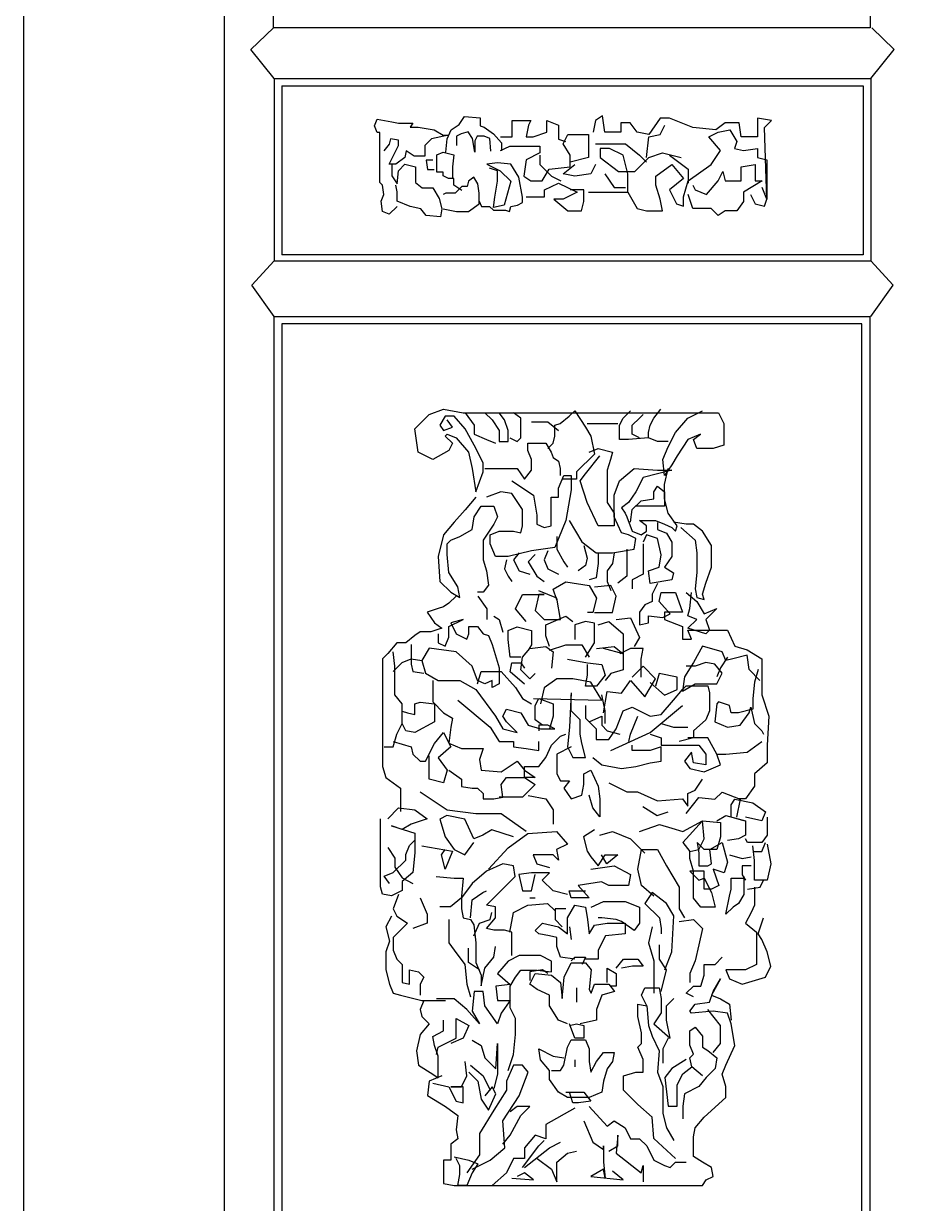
# Model space of a CAD drawing. Extents: x 1684 to 4686, y 4591 to 8092.
# Drawn here: x 1684 to 2255, y 4993 to 5761 of the extents above; entities that cross this region are included whole.
import ezdxf

# ---------------------------------------------------------------- set-up
doc = ezdxf.new("R2010")
doc.units = 0
doc.header["$MEASUREMENT"] = 0
for name, color, linetype in [('3', 3, 'CONTINUOUS'), ('4', 4, 'CONTINUOUS'), ('7', 7, 'CONTINUOUS')]:
    doc.layers.add(name, color=color, linetype=linetype)

msp = doc.modelspace()

# ---------------------------------------------------------------- linework, layer by layer
at = {"layer": '3'}
for p, q in [((1846.7, 5758.27), (1846.7, 7270.16)), ((2235, 7270.16), (2235, 5758.27)), ((1832.06, 5744.26), (1846.7, 5758.27)), ((2235, 5758.27), (1846.7, 5758.27)), ((2250.68, 5744.26), (2236.04, 5758.27)), ((1847.29, 5725.44), (1832.06, 5744.26)), ((2235.45, 5725.44), (2250.68, 5744.26)), ((1847.29, 5725.44), (2235.45, 5725.44)), ((1847.29, 5725.44), (1847.29, 5606.67)), ((2235.45, 5725.44), (2235.45, 5606.67)), ((1832.65, 5590.82), (1847.29, 5606.67)), ((1847.29, 5606.67), (2235.45, 5606.67)), ((2250.09, 5590.82), (2235.45, 5606.67)), ((1847.21, 5570.48), (1832.65, 5590.82)), ((2235.53, 5570.48), (2250.09, 5590.82)), ((1847.21, 4945.29), (1847.21, 5570.48)), ((1847.21, 5570.48), (2234.79, 5570.48)), ((2234.79, 5570.48), (2234.79, 4945.29))]:
    msp.add_line(p, q, dxfattribs=at)
for points in [[(1927.14, 5642.16), (1921.97, 5637), (1917.67, 5638.72), (1916.81, 5645.6), (1918.53, 5649.9), (1917.67, 5655.91), (1915.95, 5657.63), (1915.95, 5690.29), (1914.23, 5690.29), (1912.51, 5694.59), (1914.23, 5698.89), (1923.7, 5697.17), (1928, 5696.31), (1937.46, 5696.31), (1935.74, 5693.73), (1940.91, 5693.73), (1951.23, 5692.01), (1957.26, 5688.58), (1960.7, 5688.58), (1949.51, 5686), (1945.21, 5681.7), (1945.21, 5674.82), (1938.32, 5674.82), (1933.16, 5678.26), (1932.3, 5673.96), (1926.28, 5669.67), (1921.97, 5669.67), (1924.56, 5674.82), (1928, 5681.7), (1928, 5685.14), (1922.84, 5686), (1921.97, 5682.56), (1918.53, 5678.26)], [(1958.98, 5677.4), (1959.84, 5686), (1962.42, 5692.01), (1967.58, 5695.45), (1971.02, 5700.61), (1981.35, 5699.75), (1981.35, 5694.59), (1983.93, 5693.73), (1989.95, 5689.44), (1995.12, 5683.42), (1995.12, 5678.26)], [(2077.39, 5651.33), (2083.41, 5640.8), (2089.43, 5639.29), (2099.97, 5639.29), (2098.47, 5646.81), (2095.46, 5655.84), (2095.46, 5661.86), (2106, 5669.38), (2113.53, 5660.35), (2104.49, 5652.83), (2109.01, 5643.81), (2113.53, 5642.3), (2113.53, 5648.32), (2116.54, 5658.85), (2131.6, 5669.38), (2137.62, 5678.4), (2130.09, 5687.43), (2136.12, 5690.44), (2143.64, 5691.94), (2148.16, 5684.42), (2146.66, 5679.91), (2152.68, 5678.4), (2161.71, 5679.91), (2161.71, 5673.89), (2167.74, 5672.39), (2167.74, 5658.85), (2167.74, 5646.81), (2166.23, 5693.45), (2170.75, 5697.96), (2161.71, 5699.46), (2161.71, 5687.43), (2151.17, 5687.43), (2149.67, 5696.45), (2140.63, 5696.45), (2134.61, 5691.94), (2119.55, 5693.45), (2104.49, 5699.46), (2098.47, 5699.46), (2090.94, 5688.93), (2083.41, 5690.44), (2078.89, 5696.45), (2072.87, 5696.45), (2072.87, 5690.44), (2062.33, 5690.44), (2060.82, 5700.97), (2056.3, 5697.96), (2054.8, 5690.44)], [(1988.25, 5678.12), (1987.51, 5686.29), (1983.79, 5687.78), (1979.33, 5687.78), (1977.84, 5684.81), (1977.84, 5677.38), (1976.35, 5686.29), (1973.38, 5690.75), (1968.92, 5689.26), (1965.95, 5687.78), (1965.95, 5681.84)], [(1994.56, 5687.43), (2002.09, 5687.43), (2002.09, 5697.96), (2014.14, 5697.96), (2012.63, 5694.95), (2011.13, 5687.43), (2015.65, 5687.43), (2024.68, 5690.44), (2024.68, 5697.96), (2032.21, 5694.95), (2032.21, 5690.44), (2032.21, 5685.92), (2036.73, 5684.42)], [(2089.43, 5673.89), (2090.94, 5687.43), (2098.47, 5688.93), (2101.48, 5694.95)], [(1994.56, 5678.4), (2000.59, 5681.41), (2014.14, 5681.41), (2020.16, 5681.41), (2020.16, 5676.9), (2011.13, 5672.39), (2009.62, 5661.86), (2014.14, 5658.85), (2021.67, 5658.85), (2026.19, 5666.37), (2039.74, 5667.87), (2039.74, 5675.39), (2035.22, 5682.92), (2038.23, 5688.93), (2051.79, 5688.93), (2051.79, 5673.89), (2039.74, 5670.88)], [(2056.3, 5682.92), (2075.88, 5682.92), (2084.92, 5675.39), (2089.43, 5670.88)], [(1969.3, 5652.48), (1964.14, 5655.91), (1964.14, 5660.21), (1960.7, 5660.21), (1957.26, 5661.93), (1957.26, 5664.51), (1952.95, 5664.51), (1952.95, 5669.67), (1952.95, 5675.68), (1957.26, 5677.4), (1964.14, 5675.68), (1963.28, 5667.95), (1963.28, 5660.21)], [(2020.16, 5675.39), (2020.16, 5669.38), (2027.69, 5661.86), (2033.72, 5658.85)], [(2077.39, 5651.33), (2077.39, 5663.36), (2074.37, 5675.39), (2065.34, 5679.91), (2059.32, 5679.91), (2059.32, 5673.89), (2071.36, 5664.87), (2081.9, 5664.87), (2090.94, 5673.89), (2099.97, 5676.9), (2112.02, 5673.89)], [(2104.49, 5675.39), (2116.54, 5666.37), (2116.54, 5657.34)], [(1923.7, 5669.67), (1923.7, 5661.93), (1927.14, 5656.77), (1928, 5665.37), (1932.3, 5669.67), (1939.18, 5667.95), (1939.18, 5661.07), (1939.18, 5657.63), (1943.49, 5654.19), (1946.93, 5654.19), (1950.37, 5654.19), (1954.67, 5647.32), (1956.39, 5640.44), (1955.53, 5635.28), (1946.07, 5636.14), (1942.63, 5640.44), (1935.74, 5642.16), (1927.14, 5645.6), (1927.14, 5651.62), (1926.28, 5655.91)], [(1950.37, 5672.24), (1946.07, 5672.24), (1946.93, 5666.23), (1951.23, 5666.23)], [(1980.49, 5645.6), (1982.21, 5642.16), (1987.37, 5642.16), (1989.95, 5639.58), (1997.7, 5639.58), (2000.28, 5638.72), (2001.14, 5642.16), (2005.44, 5643.02), (2008.88, 5644.74), (2008.88, 5648.18), (2006.3, 5661.07), (2001.14, 5669.67), (1992.54, 5670.53), (1985.65, 5669.67), (1994.26, 5665.37), (2001.14, 5658.49), (1996.84, 5643.02), (1989.95, 5641.3), (1990.81, 5648.18), (1992.54, 5658.49), (1992.54, 5665.37), (1987.37, 5667.09)], [(2056.3, 5669.38), (2053.29, 5663.36), (2042.75, 5661.86), (2035.22, 5663.36), (2042.75, 5669.38)], [(2119.55, 5655.84), (2121.06, 5652.83), (2128.59, 5649.82), (2136.12, 5658.85), (2139.13, 5664.87), (2140.63, 5658.85), (2151.17, 5658.85), (2151.17, 5667.87), (2160.21, 5669.38), (2160.21, 5658.85), (2164.73, 5658.85), (2152.68, 5651.33), (2152.68, 5645.31), (2148.16, 5639.29), (2140.63, 5639.29), (2136.12, 5636.29), (2131.6, 5640.8), (2119.55, 5640.8), (2116.54, 5649.82)], [(1957.26, 5640.44), (1965.86, 5638.72), (1973.6, 5638.72), (1980.49, 5643.88), (1980.49, 5650.76), (1979.63, 5656.77), (1977.05, 5661.07), (1973.6, 5658.49), (1972.74, 5655.05), (1969.3, 5655.05), (1967.58, 5653.33), (1965, 5650.76), (1958.98, 5650.76), (1957.26, 5649.9)], [(2062.33, 5663.36), (2068.35, 5654.34), (2075.88, 5654.34)], [(2011.13, 5648.32), (2023.18, 5648.32), (2023.18, 5652.83), (2032.21, 5657.34), (2044.26, 5651.33), (2035.22, 5646.81), (2029.2, 5646.81), (2038.23, 5639.29), (2047.27, 5639.29), (2048.78, 5645.31), (2048.78, 5652.83), (2039.74, 5652.83)], [(2157.2, 5649.82), (2160.21, 5643.81), (2166.23, 5642.3), (2167.74, 5646.81), (2164.73, 5654.34)], [(2051.79, 5651.33), (2077.39, 5651.33)], [(1958.53, 5492.64), (1963.21, 5487.97), (1960.87, 5483.3), (1950.34, 5477.45), (1940.98, 5482.13), (1938.65, 5497.32), (1948, 5506.67), (1957.36, 5510.17), (1970.23, 5507.84), (2121.13, 5507.84), (2136.34, 5507.84), (2139.85, 5500.82), (2139.85, 5486.8), (2132.83, 5484.47), (2125.81, 5484.47), (2122.3, 5484.47), (2119.96, 5490.31), (2124.64, 5493.81), (2116.45, 5490.31), (2109.44, 5479.79), (2105.93, 5473.95), (2101.25, 5466.94), (2100.08, 5477.45), (2103.59, 5485.63), (2108.27, 5494.98), (2116.45, 5504.33), (2125.81, 5509)], [(1971.4, 5507.84), (1977.25, 5499.66), (1977.25, 5497.32), (1977.25, 5493.81), (1985.44, 5490.31), (1991.29, 5487.97)], [(1984.27, 5507.84), (1988.95, 5503.16), (1993.63, 5496.15), (1993.63, 5492.64), (1993.63, 5489.14), (1998.3, 5489.14), (1999.47, 5489.14), (1999.47, 5496.15), (1997.14, 5503.16), (1993.63, 5507.84)], [(2000.64, 5491.48), (2005.32, 5489.14), (2007.66, 5491.48), (2007.66, 5498.49), (2007.66, 5504.33), (2002.98, 5507.84)], [(2025.21, 5484.47), (2028.72, 5487.97), (2029.89, 5492.64), (2029.89, 5499.66), (2033.4, 5500.82), (2039.25, 5505.5), (2042.76, 5509), (2049.78, 5498.49), (2053.29, 5492.64), (2055.63, 5480.96), (2043.93, 5469.27), (2043.93, 5464.6), (2040.42, 5464.6), (2034.57, 5464.6)], [(2090.72, 5491.48), (2077.85, 5490.31), (2072, 5490.31), (2072, 5493.81), (2072, 5499.66), (2074.34, 5504.33), (2079.02, 5509)], [(2084.87, 5491.48), (2080.19, 5493.81), (2080.19, 5499.66), (2084.87, 5504.33), (2087.21, 5506.67)], [(2103.59, 5489.14), (2096.57, 5489.14), (2090.72, 5491.48), (2090.72, 5494.98), (2091.89, 5499.66), (2094.23, 5504.33), (2098.91, 5510.17)], [(1958.53, 5492.64), (1959.7, 5493.81), (1965.55, 5491.48), (1973.74, 5482.13), (1976.08, 5471.61), (1978.42, 5456.42), (1983.1, 5469.27), (1983.1, 5475.12), (1977.25, 5486.8), (1971.4, 5497.32), (1964.38, 5505.5), (1958.53, 5505.5), (1955.02, 5499.66), (1957.36, 5496.15), (1963.21, 5498.49), (1959.7, 5503.16)], [(2014.68, 5501.99), (2025.21, 5501.99), (2032.23, 5496.15)], [(2050.95, 5500.82), (2060.3, 5500.82), (2070.83, 5500.82)], [(1984.27, 5471.61), (1994.8, 5471.61), (2005.32, 5471.61), (2010, 5464.6), (2014.68, 5470.44), (2014.68, 5477.45), (2012.34, 5483.3), (2012.34, 5487.97), (2015.85, 5487.97), (2024.04, 5487.97), (2027.55, 5482.13), (2028.72, 5478.62), (2032.23, 5476.29), (2033.4, 5471.61), (2033.4, 5466.94)], [(2052.12, 5482.13), (2057.96, 5484.47), (2067.32, 5482.13), (2066.15, 5477.45), (2063.81, 5470.44), (2063.81, 5461.1), (2063.81, 5449.41), (2068.49, 5442.4), (2068.49, 5434.22), (2057.96, 5434.22), (2050.95, 5449.41), (2046.27, 5463.43), (2049.78, 5468.11), (2059.13, 5479.79)], [(2039.25, 5437.72), (2047.44, 5423.7), (2056.8, 5416.69), (2067.32, 5416.69), (2081.36, 5419.03), (2082.53, 5426.04), (2077.85, 5428.38), (2073.17, 5429.55), (2068.49, 5440.06), (2068.49, 5454.08), (2072, 5463.43), (2081.36, 5471.61), (2096.57, 5470.44), (2105.93, 5470.44), (2087.21, 5465.77), (2082.53, 5456.42), (2077.85, 5449.41), (2073.17, 5445.9), (2075.51, 5442.4), (2076.68, 5440.06), (2080.19, 5430.71), (2086.04, 5428.38), (2089.55, 5430.71), (2089.55, 5434.22), (2084.87, 5437.72), (2095.4, 5437.72), (2101.25, 5435.39), (2105.93, 5433.05), (2108.27, 5430.71), (2109.44, 5434.22), (2103.59, 5442.4), (2101.25, 5451.75), (2101.25, 5461.1), (2103.59, 5471.61)], [(2001.81, 5463.43), (2015.85, 5454.08), (2018.19, 5441.23), (2018.19, 5435.39), (2022.87, 5433.05), (2027.55, 5434.22), (2027.55, 5440.06), (2027.55, 5447.07), (2027.55, 5452.92), (2032.23, 5452.92), (2032.23, 5458.76), (2035.74, 5466.94), (2040.42, 5466.94), (2040.42, 5457.59), (2036.91, 5437.72), (2029.89, 5420.2), (2014.68, 5417.86), (1999.47, 5414.35), (1991.29, 5414.35), (1987.78, 5422.53), (1987.78, 5428.38), (1993.63, 5430.71), (2002.98, 5430.71), (2007.66, 5429.55), (2008.83, 5434.22), (2008.83, 5444.74), (2001.81, 5455.25), (1994.8, 5456.42), (1985.44, 5452.92)], [(1978.44, 5452.89), (1971.43, 5444.71), (1964.41, 5436.53), (1957.39, 5428.35), (1953.88, 5414.33), (1955.05, 5397.97), (1962.07, 5390.96), (1967.92, 5387.46), (1966.75, 5394.47), (1960.9, 5403.81), (1959.73, 5415.5), (1959.73, 5422.51), (1962.07, 5424.85), (1967.92, 5427.18), (1976.1, 5431.86), (1977.27, 5440.04), (1981.95, 5447.05), (1990.14, 5447.05), (1992.48, 5440.04), (1990.14, 5435.36), (1983.12, 5424.85), (1983.12, 5420.17), (1983.12, 5411.99), (1985.46, 5404.98), (1986.63, 5395.64), (1983.12, 5390.96), (1979.61, 5390.96)], [(2079.02, 5436.56), (2080.19, 5444.74), (2086.04, 5450.58), (2094.23, 5451.75), (2094.23, 5456.42), (2096.57, 5459.93), (2101.25, 5456.42), (2101.25, 5447.07), (2096.57, 5447.07), (2088.38, 5447.07), (2082.53, 5447.07)], [(2096.59, 5436.43), (2096.59, 5431.76), (2102.44, 5429.42), (2105.95, 5423.58), (2105.95, 5414.23), (2101.27, 5407.22), (2107.12, 5403.71), (2105.95, 5399.04), (2091.92, 5396.7), (2090.75, 5404.88), (2097.76, 5407.22), (2098.93, 5415.4), (2096.59, 5425.91), (2089.58, 5428.25), (2087.24, 5423.58)], [(2111.8, 5433.03), (2121.16, 5424.85), (2122.33, 5416.67), (2122.33, 5403.81), (2121.16, 5393.3), (2122.33, 5387.46), (2127.01, 5386.29), (2125.84, 5389.79), (2128.18, 5396.8), (2131.69, 5407.32), (2131.69, 5421.34), (2125.84, 5430.69), (2119.99, 5435.36), (2115.31, 5435.36), (2107.12, 5436.53)], [(2031.09, 5427.18), (2031.09, 5419.01), (2035.76, 5410.83), (2038.1, 5407.32)], [(2087.24, 5422.51), (2087.24, 5410.83), (2087.24, 5402.65), (2080.22, 5399.14), (2080.22, 5393.3)], [(2006.52, 5416.67), (2003.01, 5411.99), (2006.52, 5404.98), (2013.54, 5402.65)], [(2017.05, 5415.5), (2012.37, 5410.83), (2018.22, 5401.48), (2022.9, 5397.97)], [(2025.24, 5417.84), (2022.9, 5411.99), (2025.24, 5406.15), (2032.26, 5402.65)], [(2048.63, 5421.34), (2050.97, 5413.16), (2049.8, 5408.49), (2045.12, 5404.98)], [(2057.99, 5416.67), (2057.99, 5409.66), (2056.82, 5400.31), (2052.14, 5399.14)], [(2068.52, 5416.67), (2067.35, 5409.66), (2063.84, 5404.98), (2063.84, 5397.97), (2066.18, 5392.13)], [(2076.71, 5419.01), (2076.71, 5411.99), (2076.71, 5401.48), (2070.86, 5396.8)], [(1998.33, 5411.99), (1997.16, 5406.15), (1999.5, 5401.48), (2001.84, 5397.97)], [(2011.21, 5371.99), (2004.19, 5380.17), (2008.87, 5389.52), (2022.91, 5389.52), (2019.4, 5389.52), (2017.06, 5379), (2022.91, 5373.16), (2033.44, 5373.16), (2031.1, 5387.18), (2019.4, 5391.86)], [(2031.1, 5386.02), (2028.76, 5393.03), (2036.95, 5397.7), (2052.16, 5395.36), (2056.84, 5387.18), (2054.5, 5377.84), (2050.99, 5377.84)], [(2055.67, 5377.84), (2067.36, 5377.84), (2069.7, 5388.35), (2066.19, 5395.36), (2055.67, 5394.19)], [(2096.59, 5396.7), (2093.08, 5389.69), (2093.08, 5385.02), (2088.41, 5382.68), (2084.9, 5378.01), (2084.9, 5369.83), (2090.75, 5370.99), (2090.75, 5375.67), (2100.1, 5374.5), (2104.78, 5376.84), (2097.76, 5385.02), (2098.93, 5390.86), (2108.29, 5390.86), (2112.97, 5378.01), (2101.27, 5378.01), (2101.27, 5373.33), (2112.97, 5368.66), (2112.97, 5360.48), (2118.82, 5360.48), (2116.48, 5366.32), (2125.84, 5366.32), (2142.22, 5366.32), (2146.9, 5355.8), (2155.08, 5353.47), (2164.44, 5347.62), (2164.44, 5338.28), (2164.44, 5324.25), (2169.12, 5310.23), (2167.95, 5291.54), (2167.95, 5279.85), (2159.76, 5272.84), (2159.76, 5264.66), (2153.91, 5256.48), (2149.24, 5256.48)], [(1965.58, 5388.52), (1960.9, 5383.85), (1957.39, 5381.51), (1953.88, 5380.34), (1946.86, 5378.01), (1951.54, 5370.99), (1956.22, 5367.49), (1949.2, 5365.15), (1942.18, 5365.15), (1938.67, 5362.81), (1932.82, 5358.14), (1926.97, 5358.14), (1921.12, 5351.13), (1917.61, 5347.62), (1917.61, 5277.51), (1919.95, 5270.5), (1924.63, 5267), (1929.31, 5263.49), (1929.31, 5251.81), (1929.31, 5248.3)], [(1979.63, 5388.35), (1985.48, 5380.17), (1985.48, 5373.16)], [(2115.31, 5390.86), (2122.33, 5385.02), (2127.01, 5376.84), (2135.2, 5380.34), (2128.18, 5373.33), (2130.52, 5366.32), (2128.18, 5363.98), (2116.48, 5367.49), (2122.33, 5373.33), (2116.48, 5375.67), (2117.65, 5380.34), (2118.82, 5390.86)], [(1953.88, 5363.98), (1953.88, 5358.14), (1958.56, 5355.8), (1960.9, 5361.65), (1960.9, 5368.66), (1970.26, 5373.33), (1962.07, 5370.99), (1965.58, 5363.98), (1972.6, 5360.48), (1973.77, 5363.98), (1973.77, 5368.66), (1979.61, 5368.66), (1983.12, 5363.98), (1986.63, 5362.81), (1988.97, 5356.97), (1993.65, 5341.78), (1993.65, 5331.26), (1988.97, 5328.93), (1988.97, 5333.6), (1984.29, 5331.26), (1979.61, 5333.6), (1976.1, 5342.95), (1965.58, 5352.3), (1948.03, 5354.63), (1943.35, 5346.46), (1945.69, 5338.28), (1953.88, 5333.6), (1967.92, 5333.6), (1978.44, 5327.76), (1991.31, 5310.23), (1995.99, 5302.05), (2005.35, 5299.71), (1998.33, 5306.73), (1995.99, 5310.23), (1998.33, 5314.91), (2007.69, 5312.57), (2012.37, 5304.39), (2020.56, 5302.05), (2029.92, 5302.05), (2025.24, 5304.39), (2019.39, 5304.39), (2019.39, 5300.88)], [(1990.16, 5375.5), (1993.67, 5373.16), (1996.01, 5364.98)], [(2007.7, 5348.62), (2000.69, 5348.62), (1999.52, 5360.31), (1999.52, 5366.15), (2005.36, 5368.49), (2014.72, 5366.15), (2014.72, 5356.8), (2012.38, 5353.3)], [(2026.42, 5355.63), (2024.08, 5362.65), (2024.08, 5369.66), (2036.95, 5375.5), (2041.63, 5371.99)], [(2049.82, 5348.62), (2055.67, 5357.97), (2055.67, 5370.82), (2049.82, 5371.99), (2042.8, 5369.66), (2042.8, 5360.31)], [(2058.01, 5369.66), (2065.02, 5371.99), (2074.38, 5363.81), (2074.38, 5350.96), (2061.51, 5354.47)], [(2069.7, 5373.16), (2079.06, 5374.33), (2084.91, 5361.48), (2081.4, 5355.63)], [(1936.33, 5356.97), (1936.33, 5344.12), (1937.5, 5339.44), (1944.52, 5338.28)], [(2017.06, 5338.11), (2013.55, 5334.6), (2007.7, 5340.44), (2008.87, 5348.62), (2013.55, 5354.47), (2024.08, 5355.63), (2028.76, 5352.13), (2027.59, 5341.61)], [(2026.42, 5353.3), (2036.95, 5356.8), (2047.48, 5356.8), (2052.16, 5348.62)], [(2056.84, 5354.47), (2068.53, 5355.63), (2074.38, 5350.96), (2074.38, 5340.44), (2066.19, 5338.11), (2062.68, 5333.43)], [(2086.08, 5335.77), (2086.08, 5347.45), (2087.25, 5354.47), (2079.06, 5354.47), (2072.04, 5350.96)], [(2163.27, 5333.6), (2156.25, 5340.61), (2155.08, 5349.96), (2145.73, 5347.62), (2141.05, 5346.46), (2138.71, 5352.3), (2125.84, 5355.8), (2119.99, 5345.29), (2114.14, 5335.94), (2112.97, 5326.59), (2121.16, 5331.26), (2135.2, 5331.26), (2138.71, 5338.28), (2134.03, 5344.12), (2128.18, 5345.29), (2121.16, 5342.95), (2115.31, 5342.95)], [(1918.78, 5290.37), (1924.63, 5290.37), (1926.97, 5298.55), (1930.48, 5305.56), (1930.48, 5318.41), (1925.8, 5324.25), (1925.8, 5337.11), (1925.8, 5342.95), (1924.63, 5352.3)], [(1924.63, 5339.44), (1930.48, 5345.29), (1936.33, 5347.62), (1943.35, 5346.46)], [(2010.04, 5331.1), (2000.69, 5339.27), (2001.86, 5345.12), (2007.7, 5345.12), (2010.04, 5341.61)], [(2038.12, 5347.45), (2050.99, 5345.12), (2060.35, 5343.95), (2062.68, 5336.94), (2056.84, 5329.93), (2049.82, 5329.93), (2050.99, 5336.94), (2050.99, 5343.95)], [(2142.22, 5348.79), (2137.54, 5341.78), (2135.2, 5335.94)], [(1979.61, 5331.26), (1981.95, 5339.44), (1994.82, 5339.44), (2004.18, 5328.93), (2008.86, 5321.92), (2014.71, 5318.41)], [(2061.51, 5312.4), (2063.85, 5326.42), (2073.21, 5325.25), (2079.06, 5333.43), (2088.42, 5322.92), (2095.44, 5334.6), (2087.25, 5342.78), (2080.23, 5335.77)], [(2091.93, 5332.26), (2101.29, 5324.08), (2109.48, 5327.59), (2109.48, 5335.77), (2097.78, 5338.11), (2095.44, 5329.93)], [(2162.1, 5340.61), (2159.76, 5332.43), (2158.59, 5321.92), (2158.59, 5314.91), (2149.24, 5312.57), (2144.56, 5312.57), (2143.39, 5317.24), (2136.37, 5319.58), (2135.2, 5318.41), (2134.03, 5306.73), (2142.22, 5303.22), (2150.41, 5304.39), (2156.25, 5312.57), (2157.42, 5316.07), (2159.76, 5305.56), (2164.44, 5300.88), (2165.61, 5298.55)], [(1950.37, 5333.6), (1950.37, 5319.58), (1957.39, 5312.57), (1963.24, 5309.06), (1962.07, 5303.22), (1960.9, 5292.7), (1969.09, 5289.2), (1978.44, 5289.2), (1983.12, 5289.2), (1980.78, 5282.19), (1981.95, 5275.18), (1994.82, 5274.01), (2005.35, 5281.02), (2010.03, 5275.18), (2017.05, 5270.5), (2010.03, 5270.5), (2010.03, 5277.51), (2019.39, 5277.51), (2024.07, 5283.36), (2027.58, 5291.54), (2033.43, 5297.38), (2036.93, 5298.55)], [(2015.88, 5321.84), (2060.33, 5320.68), (2053.31, 5332.36), (2041.61, 5334.7), (2031.08, 5334.7), (2022.9, 5328.85), (2020.56, 5318.34)], [(2049.8, 5317.24), (2049.8, 5309.06), (2056.82, 5302.05), (2056.82, 5295.04), (2065.01, 5295.04), (2069.69, 5302.05), (2074.37, 5313.74), (2080.22, 5316.07), (2091.92, 5310.23), (2098.93, 5311.4), (2107.12, 5320.75), (2112.97, 5327.76), (2115.31, 5330.1), (2129.35, 5330.1), (2130.52, 5325.42), (2130.52, 5313.74), (2128.18, 5307.89), (2119.99, 5300.88), (2119.99, 5296.21), (2110.63, 5293.87)], [(2021.73, 5304.39), (2017.05, 5307.89), (2017.05, 5317.24), (2019.39, 5321.92), (2028.75, 5318.41), (2028.75, 5310.23), (2026.41, 5302.05)], [(2040.44, 5325.42), (2039.27, 5303.22), (2038.1, 5290.37), (2041.61, 5283.36), (2049.8, 5283.36), (2047.46, 5292.7), (2046.29, 5298.55), (2046.29, 5307.89), (2040.44, 5313.74), (2040.44, 5324.25)], [(2062.67, 5305.56), (2062.67, 5313.74), (2060.33, 5324.25)], [(1930.48, 5313.66), (1933.99, 5312.5), (1938.67, 5311.33), (1938.67, 5318.34), (1942.18, 5319.51), (1951.54, 5318.34), (1951.54, 5306.65), (1938.67, 5299.64), (1932.82, 5300.81), (1930.48, 5305.48)], [(1966.75, 5320.75), (1987.8, 5303.22), (1993.65, 5293.87), (2003.01, 5293.87), (2003.01, 5290.37), (2011.2, 5289.2), (2019.39, 5288.03), (2019.39, 5293.87)], [(2066.18, 5288.03), (2091.92, 5299.71), (2112.97, 5317.24)], [(2052.14, 5306.73), (2060.33, 5310.23), (2060.33, 5304.39), (2063.84, 5300.88), (2072.03, 5298.55)], [(2077.88, 5293.87), (2079.05, 5298.55), (2083.73, 5310.23)], [(1924.63, 5293.8), (1936.33, 5290.29), (1937.5, 5285.62), (1942.18, 5280.95), (1945.69, 5280.95), (1951.54, 5292.63), (1957.39, 5299.64), (1962.07, 5290.29), (1953.88, 5283.28), (1959.73, 5275.1), (1957.39, 5266.92), (1948.03, 5269.26), (1948.03, 5277.44), (1948.03, 5284.45)], [(2098.93, 5305.56), (2107.12, 5303.22), (2116.48, 5303.22)], [(2054.48, 5283.36), (2060.33, 5278.68), (2073.2, 5276.34), (2082.56, 5277.51), (2091.92, 5279.85), (2098.93, 5281.02), (2098.93, 5290.37), (2091.92, 5288.03), (2080.22, 5288.03), (2080.22, 5291.54)], [(2091.92, 5298.55), (2098.93, 5296.21), (2098.93, 5291.54), (2108.29, 5291.54), (2123.5, 5291.54), (2128.18, 5285.69), (2128.18, 5278.68), (2119.99, 5279.85), (2118.82, 5286.86), (2114.14, 5281.02), (2117.65, 5276.34), (2127.01, 5274.01), (2137.54, 5278.68), (2135.2, 5285.69), (2129.35, 5296.21), (2121.16, 5296.21), (2116.48, 5296.21)], [(2135.2, 5285.62), (2141.05, 5285.62), (2155.08, 5286.79), (2164.44, 5293.8)], [(2040.44, 5290.37), (2031.09, 5285.69), (2031.09, 5279.85), (2031.09, 5272.84), (2033.43, 5268.17), (2039.27, 5268.17), (2035.76, 5263.49), (2038.1, 5259.99), (2040.44, 5256.48), (2047.46, 5258.82), (2048.63, 5265.83), (2048.63, 5272.84), (2053.31, 5275.18), (2057.99, 5264.66), (2059.16, 5256.48), (2059.16, 5249.47), (2059.16, 5244.79), (2054.48, 5250.64), (2052.14, 5258.82)], [(1960.9, 5275.1), (1969.08, 5269.26), (1969.08, 5264.59), (1976.1, 5263.42), (1979.61, 5263.42), (1983.12, 5259.91), (1983.12, 5256.41), (1990.14, 5256.41), (1995.99, 5257.58), (1994.82, 5265.75), (1998.33, 5270.43), (2010.03, 5270.43), (2017.05, 5265.75), (2008.86, 5257.58), (1993.65, 5257.58)], [(2065.01, 5266.92), (2076.71, 5261.08), (2083.72, 5261.08), (2096.59, 5255.24), (2112.97, 5256.41), (2116.48, 5251.73), (2116.48, 5259.91), (2121.16, 5262.25), (2125.84, 5269.26)], [(1942.18, 5261.08), (1959.73, 5249.4), (1978.44, 5247.06), (1994.82, 5247.06), (2011.2, 5235.37)], [(2115.24, 5246.89), (2123.43, 5257.41), (2133.95, 5256.24), (2138.63, 5260.91), (2150.33, 5256.24), (2147.99, 5244.55)], [(2012.37, 5258.74), (2024.07, 5256.41), (2028.74, 5249.4), (2028.74, 5240.05)], [(2152.82, 5242.19), (2144.63, 5244.52), (2144.63, 5252.7), (2146.97, 5256.21), (2158.66, 5253.87), (2166.85, 5248.03), (2164.51, 5242.19), (2153.98, 5244.52)], [(1921.12, 5243.55), (1928.14, 5250.56), (1938.67, 5249.4), (1946.86, 5243.55), (1936.33, 5240.05), (1930.48, 5236.54), (1923.46, 5238.88), (1938.67, 5234.21), (1938.67, 5221.35), (1937.5, 5208.5), (1930.48, 5202.66), (1930.48, 5196.81), (1923.46, 5193.31), (1917.61, 5194.48), (1916.44, 5199.15), (1916.44, 5243.55)], [(2002.94, 5231.7), (1988.9, 5236.37), (1983.05, 5232.87), (1977.2, 5230.53), (1971.35, 5243.38), (1959.65, 5245.72), (1954.97, 5243.38), (1958.48, 5231.7), (1964.33, 5223.52), (1971.35, 5220.01), (1977.2, 5228.19)], [(2087.16, 5251.56), (2096.52, 5245.72), (2103.54, 5248.06)], [(2135.27, 5242.19), (2141.12, 5245.69), (2153.98, 5242.19), (2153.98, 5232.84), (2149.31, 5230.5), (2142.29, 5229.33)], [(2084.97, 5235.17), (2097.83, 5239.85), (2106.02, 5237.51), (2113.04, 5235.17), (2125.91, 5242.19), (2113.04, 5228.16), (2117.72, 5222.32), (2123.57, 5223.49), (2127.08, 5230.5), (2125.91, 5242.19), (2137.61, 5241.02), (2137.61, 5231.67), (2135.27, 5223.49), (2127.08, 5223.49), (2122.4, 5228.16), (2123.57, 5221.15), (2123.57, 5212.97), (2129.42, 5212.97), (2131.76, 5214.14), (2130.59, 5223.49), (2138.78, 5228.16), (2142.29, 5215.31), (2139.95, 5208.3), (2132.93, 5210.64), (2136.44, 5200.12), (2131.76, 5197.78), (2127.08, 5197.78), (2127.08, 5204.79), (2127.08, 5209.47), (2124.74, 5209.47), (2117.72, 5209.47), (2123.57, 5203.63), (2127.08, 5204.79), (2131.76, 5195.45), (2134.1, 5186.1), (2124.74, 5186.1), (2120.06, 5191.94), (2120.06, 5200.12), (2120.06, 5204.79), (2120.06, 5209.47), (2117.72, 5217.65), (2117.72, 5222.32)], [(2168.02, 5244.52), (2168.02, 5232.84), (2164.51, 5228.16), (2155.15, 5228.16), (2153.98, 5230.5)], [(1986.56, 5210.67), (1999.43, 5224.69), (2012.3, 5234.04), (2031.01, 5235.2), (2038.03, 5227.02), (2031.01, 5223.52), (2032.18, 5216.51), (2028.67, 5220.01), (2015.8, 5220.01), (2018.14, 5214.17), (2026.33, 5211.83)], [(2055.58, 5236.37), (2048.56, 5231.7), (2050.9, 5222.35), (2053.24, 5218.85), (2057.92, 5213), (2062.6, 5220.01), (2070.79, 5220.01), (2063.77, 5214.17), (2060.26, 5220.01)], [(2059.09, 5232.87), (2067.28, 5235.2), (2078.97, 5230.53), (2088.33, 5221.18)], [(1922.29, 5201.49), (1918.78, 5206.16), (1924.63, 5208.5), (1932.82, 5216.68), (1932.82, 5220.18), (1935.16, 5226.03), (1938.67, 5229.53)], [(1921.12, 5224.86), (1925.8, 5217.85), (1925.8, 5212), (1930.48, 5204.99), (1937.5, 5201.49)], [(1943.28, 5225.86), (1963.16, 5222.35), (1958.48, 5210.67), (1956.14, 5220.01), (1958.48, 5223.52)], [(2094.32, 5193.11), (2086.14, 5200.12), (2083.8, 5210.64), (2086.14, 5223.49), (2096.66, 5223.49), (2102.51, 5212.97), (2110.7, 5198.95), (2110.7, 5184.93), (2114.21, 5179.09)], [(2158.66, 5222.32), (2164.51, 5222.32), (2166.85, 5228.16)], [(2168.02, 5227), (2170.36, 5214.14), (2168.02, 5203.63), (2159.83, 5203.63), (2159.83, 5209.47), (2159.83, 5216.48), (2158.66, 5225.83)], [(2143.46, 5219.98), (2151.65, 5217.65), (2157.49, 5218.82)], [(2001.77, 5154.58), (2001.77, 5169.77), (1997.09, 5170.94), (1990.07, 5170.94), (1985.39, 5172.1), (1991.24, 5179.12), (1991.24, 5186.13), (1985.39, 5187.3), (1994.75, 5196.64), (2004.11, 5205.99), (2002.94, 5213), (1995.92, 5214.17), (1985.39, 5209.5), (1976.03, 5201.32), (1969.01, 5191.97), (1961.99, 5186.13), (1954.97, 5186.13)], [(2038.03, 5194.31), (2028.67, 5196.64), (2021.65, 5203.65), (2026.33, 5208.33), (2014.63, 5208.33), (2006.45, 5207.16), (2008.79, 5196.64), (2014.63, 5196.64), (2016.97, 5207.16)], [(2053.24, 5210.67), (2068.45, 5213), (2078.97, 5207.16), (2077.8, 5200.15), (2064.94, 5200.15), (2060.26, 5202.49), (2045.05, 5200.15), (2052.07, 5191.97), (2040.37, 5191.97), (2039.2, 5196.64), (2049.73, 5196.64)], [(2157.49, 5212.97), (2151.65, 5212.97), (2151.65, 5207.13), (2153.98, 5203.63)], [(1952.64, 5205.99), (1964.33, 5204.82), (1970.18, 5204.82), (1969.01, 5193.14), (1969.01, 5184.96), (1970.18, 5179.12), (1974.86, 5177.95), (1977.2, 5174.44), (1978.37, 5162.76)], [(2152.82, 5205.96), (2152.82, 5194.28), (2149.31, 5188.43), (2145.8, 5186.1), (2141.12, 5181.42), (2143.46, 5193.11), (2144.63, 5197.78), (2144.63, 5204.79), (2152.82, 5204.79)], [(2159.83, 5198.95), (2159.83, 5187.27), (2157.49, 5182.59), (2153.98, 5175.58), (2161, 5169.74), (2161, 5163.9), (2161, 5154.55), (2161, 5148.71), (2153.98, 5145.2), (2149.31, 5145.2), (2141.12, 5145.2), (2143.46, 5139.36), (2151.65, 5135.85), (2166.85, 5140.53), (2170.36, 5147.54), (2168.02, 5156.88), (2164.51, 5165.06), (2162.17, 5168.57), (2165.68, 5179.09)], [(2155.15, 5197.78), (2163.34, 5198.95), (2165.68, 5203.63)], [(1928.16, 5194.21), (1924.65, 5184.86), (1926.99, 5180.19), (1934.01, 5175.51), (1924.65, 5166.17), (1924.65, 5157.99), (1926.99, 5152.14), (1930.5, 5148.64), (1930.5, 5140.46), (1930.5, 5136.95), (1935.18, 5135.78), (1935.18, 5145.13), (1941.03, 5143.96), (1944.54, 5140.46), (1942.2, 5135.78), (1942.2, 5131.11), (1942.2, 5128.77)], [(1942.11, 5191.97), (1946.79, 5181.45), (1946.79, 5175.61), (1937.43, 5172.1)], [(1974.86, 5179.12), (1976.03, 5190.8), (1983.05, 5195.47), (1985.39, 5196.64)], [(2013.47, 5191.97), (2016.97, 5191.97)], [(2101.34, 5145.2), (2106.02, 5156.88), (2107.19, 5180.25), (2102.51, 5188.43), (2093.16, 5195.45), (2088.48, 5188.43), (2097.83, 5179.09), (2099, 5172.08), (2099, 5168.57)], [(2000.6, 5169.77), (2002.94, 5182.62), (2012.3, 5187.3), (2025.16, 5188.46), (2029.84, 5183.79)], [(2042.84, 5152.18), (2033.48, 5153.35), (2031.14, 5160.36), (2031.14, 5166.21), (2026.46, 5167.38), (2019.44, 5168.54), (2017.1, 5170.88), (2021.78, 5175.55), (2032.31, 5173.22), (2038.16, 5168.54), (2038.16, 5179.06), (2042.84, 5187.24), (2049.86, 5186.07), (2051.03, 5177.89), (2052.2, 5168.54), (2055.71, 5174.39), (2063.89, 5175.55), (2075.59, 5175.55), (2075.59, 5168.54), (2062.72, 5167.38), (2058.04, 5158.03), (2058.04, 5152.18), (2049.86, 5152.18)], [(2036.99, 5184.9), (2029.97, 5184.9), (2029.97, 5177.89), (2034.65, 5173.22)], [(2053.37, 5186.07), (2061.55, 5189.58), (2075.59, 5189.58), (2084.95, 5186.07), (2084.95, 5175.55), (2081.44, 5170.88), (2073.25, 5176.72), (2069.74, 5177.89), (2060.38, 5179.06), (2058.04, 5179.06)], [(1923.48, 5180.19), (1919.97, 5173.18), (1922.31, 5163.83), (1919.97, 5156.82), (1919.97, 5145.13), (1922.31, 5135.78), (1924.65, 5129.94), (1929.33, 5128.77), (1943.37, 5125.27), (1958.58, 5125.27)], [(1960.82, 5177.95), (1960.82, 5162.76), (1964.33, 5158.08), (1971.35, 5148.73), (1972.52, 5135.88), (1974.86, 5127.7)], [(1977.2, 5167.43), (1980.71, 5175.61), (1987.73, 5177.95), (1988.9, 5182.62)], [(2110.7, 5176.75), (2120.06, 5177.92), (2125.91, 5172.08), (2123.57, 5161.56), (2121.23, 5151.04), (2117.72, 5142.86), (2117.72, 5137.02)], [(2039.3, 5173.14), (2040.47, 5164.96)], [(2093.16, 5173.24), (2090.82, 5162.73), (2094.32, 5151.04), (2094.32, 5139.36), (2094.32, 5130.01)], [(1978.37, 5162.76), (1978.37, 5149.9), (1981.88, 5141.72), (1981.88, 5134.71), (1984.22, 5146.4), (1990.07, 5153.41), (1991.24, 5160.42)], [(2099, 5131.18), (2102.51, 5145.2), (2097.83, 5152.21), (2097.83, 5161.56)], [(1999.53, 5079.66), (2003.03, 5090.18), (2004.2, 5103.03), (2004.2, 5113.55), (2000.7, 5120.56), (2000.7, 5134.58), (2004.2, 5140.43), (2007.71, 5145.1), (2018.24, 5145.1), (2027.6, 5143.93), (2027.6, 5150.94), (2020.58, 5154.45), (2006.54, 5154.45), (1999.53, 5150.94), (1992.51, 5142.76), (2000.7, 5135.75), (1991.34, 5134.58), (1992.51, 5125.24), (2000.7, 5125.24), (1994.85, 5117.06), (1992.51, 5110.04), (1984.32, 5121.73), (1983.15, 5131.08), (1977.3, 5131.08), (1976.13, 5118.22), (1980.81, 5110.04), (1972.62, 5119.39), (1964.43, 5126.4), (1952.73, 5126.4)], [(1980.71, 5145.23), (1973.69, 5149.9), (1973.69, 5159.25)], [(2040.5, 5151.02), (2042.84, 5153.35), (2049.86, 5153.35), (2047.52, 5148.68)], [(2120.06, 5127.67), (2115.38, 5130.01), (2120.06, 5134.68), (2124.74, 5134.68), (2127.08, 5141.69), (2127.08, 5148.71), (2134.1, 5148.71), (2138.78, 5153.38)], [(2038.16, 5110.12), (2032.31, 5112.45), (2026.46, 5121.8), (2026.46, 5128.81), (2018.27, 5132.32), (2013.59, 5135.83), (2017.1, 5142.84), (2027.63, 5141.67), (2033.48, 5136.99), (2034.65, 5126.48), (2035.82, 5140.5), (2040.5, 5149.85), (2049.86, 5149.85), (2053.37, 5145.17), (2052.2, 5132.32), (2053.37, 5129.98), (2055.71, 5135.83), (2065.06, 5135.83), (2068.57, 5131.15), (2060.38, 5128.81), (2056.87, 5119.47), (2056.87, 5112.45), (2046.35, 5110.12)], [(2025.29, 5142.84), (2021.78, 5145.17), (2013.59, 5144), (2013.59, 5138.16)], [(2063.89, 5136.99), (2063.89, 5146.34), (2069.74, 5142.84), (2069.74, 5134.66), (2066.23, 5134.66)], [(2069.76, 5146.37), (2074.44, 5152.21), (2083.8, 5152.21), (2087.31, 5147.54), (2080.29, 5147.54), (2073.27, 5146.37)], [(1956.24, 5076.19), (1948.05, 5072.68), (1946.88, 5063.34), (1958.58, 5056.33), (1966.76, 5050.48), (1965.59, 5041.13), (1966.76, 5035.29), (1962.09, 5031.79), (1962.09, 5029.45), (1962.09, 5021.27), (1957.41, 5021.27), (1957.41, 5013.09), (1957.41, 5006.08), (1964.42, 5004.91), (2125.86, 5004.91), (2128.2, 5008.42), (2132.88, 5010.75), (2131.71, 5016.6), (2125.86, 5020.1), (2120.01, 5023.61), (2120.01, 5032.96), (2120.01, 5036.46), (2121.18, 5042.3), (2127.03, 5049.31), (2141.06, 5062.17), (2141.06, 5069.18), (2138.73, 5077.36), (2141.06, 5083.2), (2146.91, 5096.05), (2144.57, 5110.08), (2142.23, 5117.09), (2132.88, 5118.26), (2118.84, 5117.09), (2117.67, 5118.26), (2121.18, 5122.93), (2130.54, 5124.1), (2132.88, 5131.11), (2137.56, 5139.29), (2131.71, 5128.77), (2137.56, 5126.44), (2143.4, 5122.93), (2144.57, 5112.41)], [(2043.98, 5133.42), (2043.98, 5124.07)], [(2089.63, 5121.8), (2086.12, 5128.81), (2088.46, 5133.49), (2097.82, 5133.49), (2098.99, 5126.48), (2098.99, 5117.13), (2094.31, 5110.12), (2104.84, 5100.77), (2102.5, 5112.45), (2102.5, 5121.8), (2107.18, 5126.48)], [(1944.54, 5125.27), (1942.2, 5119.43), (1943.37, 5114.75), (1948.05, 5110.08), (1942.2, 5103.07), (1939.86, 5092.55), (1941.03, 5083.2), (1950.39, 5077.36), (1953.9, 5075.02), (1953.9, 5082.03), (1953.9, 5089.04), (1951.56, 5096.05), (1950.39, 5101.9), (1957.41, 5105.4), (1957.41, 5112.41)], [(2108.35, 5022.48), (2094.31, 5035.33), (2093.14, 5049.36), (2083.78, 5057.53), (2074.42, 5066.88), (2074.42, 5076.23), (2082.61, 5078.57), (2087.29, 5078.57), (2087.29, 5086.75), (2083.78, 5094.93), (2086.12, 5097.26), (2086.12, 5104.28), (2083.78, 5114.79), (2083.78, 5122.97), (2089.63, 5121.8), (2090.8, 5108.95), (2093.14, 5101.94), (2097.82, 5092.59), (2096.65, 5078.57), (2100.16, 5069.22), (2100.16, 5051.69), (2102.5, 5042.34), (2107.18, 5034.16)], [(2132.93, 5091.45), (2137.61, 5097.29), (2137.61, 5108.98), (2129.42, 5119.49)], [(1952.73, 5090.18), (1953.9, 5094.85), (1965.6, 5100.7), (1965.6, 5113.55), (1973.79, 5108.88), (1970.28, 5100.7), (1962.09, 5097.19)], [(2039.33, 5108.95), (2044.01, 5110.12), (2048.69, 5108.95), (2048.69, 5100.77), (2042.84, 5100.77), (2039.33, 5110.12)], [(2125.91, 5076.26), (2118.89, 5082.1), (2117.72, 5087.94), (2120.06, 5090.28), (2117.72, 5096.12), (2117.72, 5105.47), (2121.23, 5107.81), (2125.91, 5101.96), (2125.91, 5094.95), (2129.42, 5092.62), (2135.27, 5087.94), (2134.1, 5080.93), (2128.25, 5075.09), (2123.57, 5069.25), (2114.21, 5064.57), (2113.04, 5056.39), (2113.04, 5048.21)], [(1976.13, 5099.53), (1981.98, 5096.02), (1984.32, 5087.84), (1991.34, 5080.83), (1992.51, 5097.19), (1992.51, 5077.33), (1990.17, 5067.98)], [(2027.59, 5079.7), (2033.44, 5079.7), (2035.78, 5083.2), (2038.12, 5094.89), (2040.46, 5099.56), (2049.82, 5099.56), (2052.16, 5093.72), (2052.16, 5085.54), (2053.33, 5078.53), (2056.84, 5085.54), (2061.52, 5091.38), (2068.54, 5091.38), (2067.37, 5085.54), (2063.86, 5080.86), (2061.52, 5072.68), (2060.35, 5065.67), (2052.16, 5062.17), (2038.12, 5062.17), (2032.27, 5065.67), (2026.42, 5073.85), (2026.42, 5079.7), (2020.58, 5086.71), (2019.41, 5093.72), (2028.76, 5089.04), (2035.78, 5087.88)], [(2103.67, 5100.77), (2100.16, 5093.76), (2100.16, 5084.41)], [(1950.39, 5071.48), (1960.92, 5069.15), (1965.6, 5059.8), (1970.28, 5058.63), (1970.28, 5069.15), (1962.09, 5069.15), (1969.11, 5069.15), (1972.62, 5076.16), (1971.45, 5085.51)], [(2042.81, 5086.67), (2042.81, 5082)], [(2115.38, 5086.77), (2106.02, 5080.93), (2101.34, 5075.09), (2103.68, 5056.39), (2109.53, 5056.39), (2109.53, 5070.41), (2113.04, 5077.43), (2118.89, 5082.1)], [(1976.13, 5015.4), (1987.83, 5021.24), (1997.19, 5029.42), (1996.02, 5046.95), (2006.54, 5063.3), (2012.39, 5078.5), (2008.88, 5083.17), (2003.03, 5083.17), (1998.36, 5072.65), (1998.36, 5066.81), (1990.17, 5053.96), (1980.81, 5038.77), (1980.81, 5024.74), (1972.62, 5013.06)], [(1973.79, 5078.5), (1979.64, 5072.65), (1981.98, 5060.97), (1986.66, 5053.96), (1991.34, 5064.47), (1989, 5069.15), (1984.32, 5063.3)], [(1974.96, 5083.17), (1983.15, 5076.16), (1987.83, 5066.81)], [(2036.95, 5065.67), (2048.65, 5065.67), (2053.33, 5059.83), (2045.14, 5058.66), (2041.63, 5058.66), (2039.29, 5065.67)], [(2042.8, 5055.16), (2024.08, 5044.64), (2024.08, 5035.29), (2017.07, 5037.63), (2010.05, 5029.45), (2010.05, 5022.44), (2003.03, 5022.44), (1998.35, 5013.09), (1988.99, 5004.91)], [(1996.02, 5031.75), (2000.7, 5037.6), (2007.71, 5050.45), (2013.56, 5056.29), (2005.37, 5056.29), (2000.7, 5052.79)], [(2052.16, 5056.33), (2063.86, 5043.47), (2068.54, 5046.98), (2075.56, 5042.3), (2079.07, 5035.29), (2084.91, 5035.29), (2089.59, 5030.62), (2094.27, 5021.27), (2101.29, 5017.76), (2104.8, 5016.6), (2108.31, 5020.1), (2115.33, 5020.1)], [(2048.65, 5046.98), (2054.5, 5032.96), (2061.52, 5028.28), (2061.52, 5030.62), (2061.52, 5020.1), (2062.69, 5009.58), (2061.52, 5015.43), (2053.33, 5010.75), (2074.39, 5008.42), (2067.37, 5014.26)], [(2065.03, 5027.11), (2070.88, 5030.62), (2070.88, 5037.63), (2069.71, 5025.94), (2086.08, 5013.09), (2087.25, 5017.76), (2087.25, 5007.25)], [(2008.88, 5016.6), (2019.41, 5030.62), (2022.91, 5034.12)], [(2010.05, 5016.6), (2026.42, 5029.45), (2033.44, 5032.96)], [(1964.43, 5023.58), (1973.79, 5021.24), (1979.64, 5018.9), (1976.13, 5013.06), (1972.62, 5004.88), (1966.77, 5004.88), (1967.94, 5011.89), (1967.94, 5017.73), (1965.6, 5022.41)], [(2018.24, 5022.44), (2027.59, 5015.43), (2031.1, 5007.25), (2031.1, 5020.1), (2038.12, 5025.94), (2043.97, 5027.11)], [(2001.86, 5009.58), (2015.9, 5008.42), (2010.05, 5013.09), (2005.37, 5010.75)]]:
    msp.add_lwpolyline(points, dxfattribs=at)
at = {"layer": '4'}
msp.add_line((1684.16, 8091.65), (1684.16, 4591.16), dxfattribs=at)
at = {"layer": '7'}
for p, q in [((1852.21, 5720.53), (2230.53, 5720.53)), ((1852.21, 5720.53), (1852.21, 5610.59)), ((2230.53, 5720.53), (2230.53, 5610.59)), ((2230.53, 5610.59), (1852.21, 5610.59)), ((1852.22, 5565.58), (1852.22, 4950.14)), ((2229.65, 5565.58), (1852.22, 5565.58)), ((2229.65, 4950.14), (2229.65, 5565.58))]:
    msp.add_line(p, q, dxfattribs=at)
at = {"layer": '7', "color": 7}
msp.add_lwpolyline([(1814.83, 4731.73), (1814.83, 7314.1), (2705.16, 7314.1)], dxfattribs=at)

doc.saveas('drawing.dxf')
